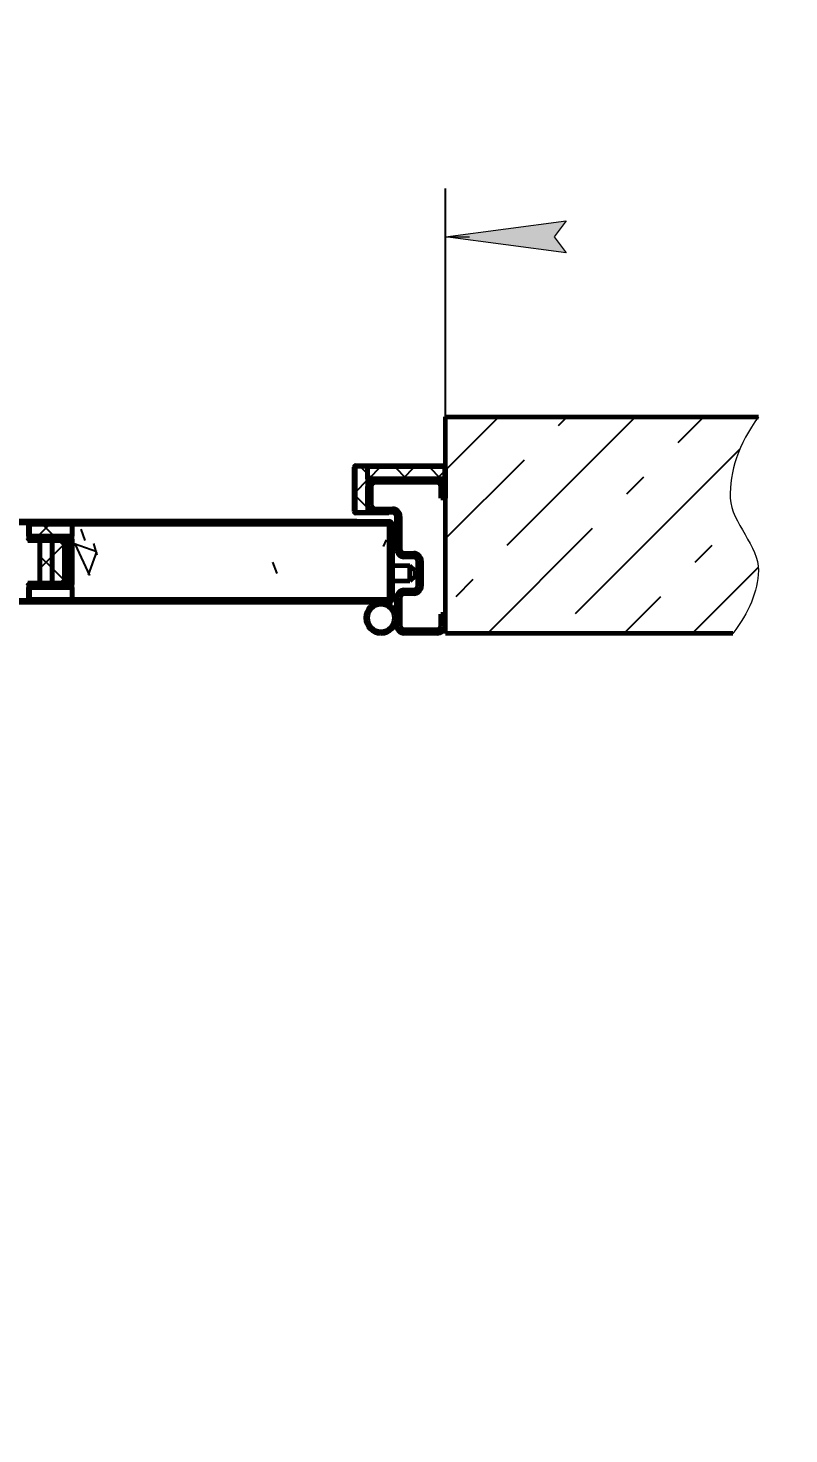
# Model space of a CAD drawing. Header units: millimetres. Extents: x -68 to 2520, y 0 to 297.
# Drawn here: x 1436.8 to 1468.3, y 0 to 58.2 of the extents above; entities that cross this region are included whole.
import ezdxf

# ---------------------------------------------------------------- set-up
doc = ezdxf.new("R2010")
doc.units = ezdxf.units.MM
for name, pattern in [('K5LT_BASIC', [0]), ('K5LT_THIN', [0]), ('K5LT_THIN_INCLUDED_TO_HATCHING', [0])]:
    doc.linetypes.add(name, pattern=pattern)
doc.layers.add('Системный слой', color=7, linetype='Continuous')
doc.styles.add('KDIMTEXTSTYLE', font='GOST_AU.SHX', dxfattribs={"width": 0.96, "oblique": 15, "height": 5})
doc.dimstyles.new('KDIMSTYLE (0.04)', dxfattribs={"dimtxt": 5, "dimasz": 1, "dimexe": 2, "dimexo": 0, "dimgap": 1, "dimtad": 1, "dimlfac": 25, "dimtxsty": 'KDIMTEXTSTYLE', "dimsah": 1, "dimcen": 0, "dimdle": 1, "dimadec": 0, "dimazin": 0, "dimtfac": 0.667, "dimtmove": 0, "dimatfit": 3, "dimfxl": 1, "dimtvp": 1, "dimtolj": 1, "dimtzin": 0, "dimarcsym": 0})
doc.dimstyles.new('KDIMSTYLE (0.50)', dxfattribs={"dimtxt": 5, "dimasz": 1, "dimexe": 2, "dimexo": 0, "dimgap": 1, "dimtad": 1, "dimlfac": 2, "dimtxsty": 'KDIMTEXTSTYLE', "dimsah": 1, "dimcen": 0, "dimdle": 1, "dimadec": 0, "dimazin": 0, "dimtfac": 0.667, "dimtmove": 0, "dimatfit": 3, "dimfxl": 1, "dimtvp": 1, "dimtolj": 1, "dimtzin": 0, "dimarcsym": 0})
pattern_1 = [(135, (0, 0), (-2.1213203, -2.1213203), [])]
pattern_2 = [(45, (0, 0), (-0.7071068, 0.7071068), []), (135, (0, 0), (-0.7071068, -0.7071068), [])]
pattern_3 = [(45, (0, 0), (-2.1213203, 2.1213203), [])]

# ---------------------------------------------------------------- blocks, each defined once
blk = doc.blocks.new('KDIMARROW_01')
at = {"layer": 'Системный слой'}
blk.add_hatch(color=0, dxfattribs=at).paths.add_polyline_path([(0, 0), (-5, 0.658), (-4.5, 0), (-5, -0.658)])
at = {"layer": 'Системный слой', "color": 0, "linetype": 'K5LT_THIN', "lineweight": 18}
for p, q in [((-4.5, 0), (-5, 0.658)), ((-5, 0.658), (0, 0)), ((0, 0), (-5, -0.658)), ((-5, -0.658), (-4.5, 0)), ((0, 0), (-1, 0))]:
    blk.add_line(p, q, dxfattribs=at)

msp = doc.modelspace()

# ---------------------------------------------------------------- hatches: boundary and pattern name
at = {"layer": 'Системный слой'}
h = msp.add_hatch(dxfattribs=at)
h.set_pattern_fill('Бетон', angle=45, style=0, pattern_type=0)
h.set_pattern_definition([(45, (0, 0), (-2.828427, 2.828427), [11, -5]), (45, (9.1924, 9.1924), (-2.828427, 2.828427), [1, -15]), (45, (4.2426, 7.071), (-2.828427, 2.828427), [11, -5]), (45, (13.435, 16.2635), (-2.828427, 2.828427), [1, -15])])
h.paths.add_polyline_path([(1454.08261, 33.11981), (1465.9753, 33.11981), (1466.3133, 33.58965), (1466.58731, 34.06005), (1466.79731, 34.53102), (1466.9433, 35.00256), (1467.02529, 35.47466), (1467.04261, 35.71981), (1467.02254, 36.00105), (1466.93988, 36.31226), (1466.78582, 36.67125), (1466.5362, 37.12736), (1466.1808, 37.7535), (1465.96417, 38.25178), (1465.88399, 38.60583), (1465.87583, 38.71181), (1465.88762, 39.23803), (1465.9634, 39.76548), (1466.10318, 40.29415), (1466.30695, 40.82406), (1466.57472, 41.3552), (1466.90649, 41.88756), (1467.04261, 42.08091), (1454.08261, 42.08091), (1454.08261, 40.00381), (1454.08261, 38.71181)])
h = msp.add_hatch(dxfattribs=at)
h.set_pattern_fill('Металл', angle=45, style=0, pattern_type=0)
h.set_pattern_definition(pattern_3)
h.paths.add_polyline_path([(1451.74261, 38.09181), (1451.74261, 38.11981), (1450.37061, 38.11981), (1450.34232, 38.13153), (1450.33061, 38.15981), (1450.33061, 40.00381), (1450.34232, 40.0321), (1450.37061, 40.04381), (1454.01461, 40.04381), (1454.04289, 40.0321), (1454.05461, 40.00381), (1454.05461, 38.71181), (1454.08261, 38.71181), (1454.08261, 40.00381), (1454.06269, 40.0519), (1454.01461, 40.07181), (1450.37061, 40.07181), (1450.32252, 40.0519), (1450.30261, 40.00381), (1450.30261, 38.15981), (1450.32252, 38.11173), (1450.37061, 38.09181)])
h = msp.add_hatch(dxfattribs=at)
h.set_pattern_fill('Неметалл', angle=45, style=0, pattern_type=0)
h.set_pattern_definition(pattern_2)
h.paths.add_polyline_path([(1450.85461, 40.03981), (1450.35461, 40.03981), (1450.35461, 38.11981), (1450.85461, 38.11981)])
h = msp.add_hatch(dxfattribs=at)
h.set_pattern_fill('Неметалл', angle=45, style=0, pattern_type=0)
h.set_pattern_definition(pattern_2)
h.paths.add_polyline_path([(1454.05461, 39.51981), (1454.05461, 40.01981), (1450.85461, 40.01981), (1450.85461, 39.51981)])
h = msp.add_hatch(dxfattribs=at)
h.set_pattern_fill('Металл', angle=45, style=0, pattern_type=0)
h.set_pattern_definition(pattern_3)
h.paths.add_polyline_path([(1453.89461, 38.71981), (1454.05461, 38.71981), (1454.05461, 39.19981), (1454.02301, 39.33847), (1453.93445, 39.44974), (1453.80642, 39.51165), (1453.73461, 39.51981), (1451.17461, 39.51981), (1451.03595, 39.48821), (1450.92468, 39.39965), (1450.86277, 39.27163), (1450.85461, 39.19981), (1450.85461, 38.43981), (1450.88621, 38.30116), (1450.97477, 38.18989), (1451.10279, 38.12797), (1451.17461, 38.11981), (1451.89461, 38.11981), (1451.98953, 38.08861), (1452.04744, 38.00718), (1452.05461, 37.95981), (1452.05461, 36.59981), (1452.08621, 36.46116), (1452.17477, 36.34989), (1452.30279, 36.28797), (1452.37461, 36.27981), (1452.77461, 36.27981), (1452.86953, 36.24861), (1452.92744, 36.16718), (1452.93461, 36.11981), (1452.93461, 35.07981), (1452.90341, 34.98489), (1452.82198, 34.92699), (1452.77461, 34.91981), (1452.37461, 34.91981), (1452.23595, 34.88821), (1452.12468, 34.79965), (1452.06277, 34.67163), (1452.05461, 34.59981), (1452.05461, 33.43981), (1452.08621, 33.30116), (1452.17477, 33.18989), (1452.30279, 33.12797), (1452.37461, 33.11981), (1453.73461, 33.11981), (1453.87326, 33.15141), (1453.98453, 33.23997), (1454.04645, 33.368), (1454.05461, 33.43981), (1454.05461, 33.91981), (1453.89461, 33.91981), (1453.89461, 33.43981), (1453.86341, 33.34489), (1453.78198, 33.28699), (1453.73461, 33.27981), (1452.37461, 33.27981), (1452.27968, 33.31101), (1452.22178, 33.39244), (1452.21461, 33.43981), (1452.21461, 34.59981), (1452.24581, 34.69474), (1452.32724, 34.75264), (1452.37461, 34.75981), (1452.77461, 34.75981), (1452.91326, 34.79141), (1453.02453, 34.87997), (1453.08645, 35.008), (1453.09461, 35.07981), (1453.09461, 36.11981), (1453.06301, 36.25847), (1452.97445, 36.36974), (1452.84642, 36.43165), (1452.77461, 36.43981), (1452.37461, 36.43981), (1452.27968, 36.47101), (1452.22178, 36.55244), (1452.21461, 36.59981), (1452.21461, 37.95981), (1452.18301, 38.09847), (1452.09445, 38.20974), (1451.96642, 38.27165), (1451.89461, 38.27981), (1451.17461, 38.27981), (1451.07968, 38.31101), (1451.02178, 38.39244), (1451.01461, 38.43981), (1451.01461, 39.19981), (1451.04581, 39.29474), (1451.12724, 39.35264), (1451.17461, 39.35981), (1453.73461, 39.35981), (1453.82953, 39.32861), (1453.88744, 39.24718), (1453.89461, 39.19981)])
h = msp.add_hatch(dxfattribs=at)
h.set_pattern_fill('Металл', angle=45, style=0, pattern_type=0)
h.set_pattern_definition(pattern_3)
h.paths.add_polyline_path([(1418.63461, 37.07981), (1418.63461, 37.09981), (1417.87461, 37.09981), (1417.84632, 37.11153), (1417.83461, 37.13981), (1417.83461, 37.59981), (1417.84632, 37.6281), (1417.87461, 37.63981), (1436.75461, 37.63981), (1436.78289, 37.6281), (1436.79461, 37.59981), (1436.79461, 37.05981), (1436.81218, 37.01739), (1436.85461, 36.99981), (1438.27461, 36.99981), (1438.36953, 36.96861), (1438.42744, 36.88718), (1438.43461, 36.83981), (1438.43461, 36.51981), (1438.45461, 36.51981), (1438.45461, 36.83981), (1438.42332, 36.94123), (1438.34033, 37.00739), (1438.27461, 37.01981), (1436.85461, 37.01981), (1436.82632, 37.03153), (1436.81461, 37.05981), (1436.81461, 37.59981), (1436.79703, 37.64224), (1436.75461, 37.65981), (1417.87461, 37.65981), (1417.83218, 37.64224), (1417.81461, 37.59981), (1417.81461, 37.13981), (1417.83218, 37.09739), (1417.87461, 37.07981)])
h = msp.add_hatch(dxfattribs=at)
h.set_pattern_fill('Металл', angle=135, style=0, pattern_type=0)
h.set_pattern_definition(pattern_1)
h.paths.add_polyline_path([(1437.63461, 37.07981), (1437.63461, 37.09981), (1436.87461, 37.09981), (1436.84632, 37.11153), (1436.83461, 37.13981), (1436.83461, 37.59981), (1436.84632, 37.6281), (1436.87461, 37.63981), (1451.73461, 37.63981), (1451.73461, 37.65981), (1436.87461, 37.65981), (1436.83218, 37.64224), (1436.81461, 37.59981), (1436.81461, 37.13981), (1436.83218, 37.09739), (1436.87461, 37.07981)])
h = msp.add_hatch(dxfattribs=at)
h.set_pattern_fill('Неметалл', angle=45, style=0, pattern_type=0)
h.set_pattern_definition(pattern_2)
h.paths.add_polyline_path([(1436.87461, 37.13981), (1438.63461, 37.13981), (1438.63461, 37.63981), (1436.87461, 37.63981)])
h = msp.add_hatch(dxfattribs=at)
h.set_pattern_fill('Песок', angle=40, style=0, pattern_type=0)
h.set_pattern_definition([(40, (7.66, 6.428), (-20.5692, 24.5134), [2, -30]), (130, (9.193, 7.713), (-24.5134, -20.5692), [2, -30]), (85, (7.66, 6.428), (-20.56883, 24.51297), [2.828, -42.426]), (60, (9.193, 7.713), (-27.7128, 16), [2, -30]), (150, (10.192, 9.445), (-16, -27.7128), [2, -30]), (105, (9.193, 7.713), (-27.7123, 15.9997), [2.828, -42.426]), (80, (16.853, 14.141), (-26.0974, 4.6017), [1.5, -25]), (170, (17.114, 15.618), (-4.6017, -26.0974), [1.5, -25]), (125, (16.853, 14.141), (-26.09695, 4.6016), [2.121, -35.355]), (100, (-18.796, -15.771), (-15.75692, -2.77837), [1, -15]), (190, (-18.97, -14.787), (2.77837, -15.75692), [1, -15]), (145, (-18.796, -15.771), (-15.75733, -2.77844), [1.414, -21.213]), (70, (1.233, 14.088), (-15.03508, 5.47232), [1, -15]), (160, (1.575, 15.028), (-5.47232, -15.03508), [1, -15]), (115, (1.233, 14.088), (-15.03547, 5.47246), [1.414, -21.213]), (85, (0, 0), (-9.35186, 7.84492), [0.3, -10]), (65, (0, 0), (-2.418448, 6.64463), [0.3, -10]), (105, (0, 0), (-6.193075, 7.658056), [0.5, -12]), (110, (0, 0), (-7.94593, 1.36463), [0.5, -7])])
h.paths.add_polyline_path([(1451.73461, 34.51981), (1451.73461, 37.63981), (1438.63461, 37.63981), (1438.63461, 34.51981)])
h = msp.add_hatch(dxfattribs=at)
h.set_pattern_fill('Металл', angle=135, style=0, pattern_type=0)
h.set_pattern_definition(pattern_1)
h.paths.add_polyline_path([(1451.89461, 34.55981), (1451.89461, 37.59981), (1451.86341, 37.69474), (1451.78198, 37.75264), (1451.73461, 37.75981), (1450.41461, 37.75981), (1450.41461, 37.67981), (1451.73461, 37.67981), (1451.79118, 37.65638), (1451.81461, 37.59981), (1451.81461, 34.55981), (1451.79118, 34.50324), (1451.73461, 34.47981), (1450.41461, 34.47981), (1450.41461, 34.39981), (1451.73461, 34.39981), (1451.82953, 34.43101), (1451.88744, 34.51244)])
h = msp.add_hatch(dxfattribs=at)
h.set_pattern_fill('Металл', angle=45, style=0, pattern_type=0)
h.set_pattern_definition(pattern_3)
h.paths.add_polyline_path([(1438.51461, 37.13981), (1436.87461, 37.13981), (1436.87461, 37.09981), (1438.51461, 37.09981), (1438.57118, 37.07638), (1438.59461, 37.01981), (1438.59461, 35.13981), (1438.57118, 35.08324), (1438.51461, 35.05981), (1436.87461, 35.05981), (1436.87461, 35.01981), (1438.51461, 35.01981), (1438.59503, 35.05075), (1438.63398, 35.1276), (1438.63461, 35.13981), (1438.63461, 37.01981), (1438.60367, 37.10023), (1438.52682, 37.13919)])
h = msp.add_hatch(dxfattribs=at)
h.set_pattern_fill('Неметалл', angle=45, style=0, pattern_type=0)
h.set_pattern_definition(pattern_2)
h.paths.add_polyline_path([(1437.79461, 35.19981), (1437.79461, 36.95981), (1437.29461, 36.95981), (1437.29461, 35.19981)])
h = msp.add_hatch(dxfattribs=at)
h.set_pattern_fill('Неметалл', angle=45, style=0, pattern_type=0)
h.set_pattern_definition(pattern_2)
h.paths.add_polyline_path([(1438.29461, 35.19981), (1438.29461, 36.95981), (1437.79461, 36.95981), (1437.79461, 35.19981)])
h = msp.add_hatch(dxfattribs=at)
h.set_pattern_fill('Металл', angle=135, style=0, pattern_type=0)
h.set_pattern_definition(pattern_1)
h.paths.add_polyline_path([(1418.63461, 35.05981), (1418.63461, 35.07981), (1417.87461, 35.07981), (1417.83218, 35.06224), (1417.81461, 35.01981), (1417.81461, 34.55981), (1417.83218, 34.51739), (1417.87461, 34.49981), (1436.75461, 34.49981), (1436.79703, 34.51739), (1436.81461, 34.55981), (1436.81461, 35.09981), (1436.82632, 35.1281), (1436.85461, 35.13981), (1438.27461, 35.13981), (1438.37602, 35.1711), (1438.44218, 35.25409), (1438.45461, 35.31981), (1438.45461, 35.63981), (1438.43461, 35.63981), (1438.43461, 35.31981), (1438.40341, 35.22489), (1438.32198, 35.16699), (1438.27461, 35.15981), (1436.85461, 35.15981), (1436.81218, 35.14224), (1436.79461, 35.09981), (1436.79461, 34.55981), (1436.78289, 34.53153), (1436.75461, 34.51981), (1417.87461, 34.51981), (1417.84632, 34.53153), (1417.83461, 34.55981), (1417.83461, 35.01981), (1417.84632, 35.0481), (1417.87461, 35.05981)])
h = msp.add_hatch(dxfattribs=at)
h.set_pattern_fill('Металл', angle=135, style=0, pattern_type=0)
h.set_pattern_definition(pattern_1)
h.paths.add_polyline_path([(1437.63461, 35.05981), (1437.63461, 35.07981), (1436.87461, 35.07981), (1436.83218, 35.06224), (1436.81461, 35.01981), (1436.81461, 34.55981), (1436.83218, 34.51739), (1436.87461, 34.49981), (1451.73461, 34.49981), (1451.73461, 34.51981), (1436.87461, 34.51981), (1436.84632, 34.53153), (1436.83461, 34.55981), (1436.83461, 35.01981), (1436.84632, 35.0481), (1436.87461, 35.05981)])

# ---------------------------------------------------------------- linework, layer by layer
at = {"layer": 'Системный слой', "color": 5, "linetype": 'K5LT_BASIC', "lineweight": 60, "true_color": 0x0000ff}
for p, q in [((1454.08261, 33.11981), (1454.08261, 42.08091)), ((1454.08261, 42.08091), (1467.04261, 42.08091)), ((1450.30261, 38.15981), (1450.30261, 40.00381)), ((1450.33061, 40.00381), (1450.33061, 38.15981)), ((1450.35461, 40.03981), (1450.85461, 40.03981)), ((1450.35461, 38.11981), (1450.35461, 40.03981)), ((1450.37061, 40.07181), (1454.01461, 40.07181)), ((1454.01461, 40.04381), (1450.37061, 40.04381)), ((1450.85461, 40.03981), (1450.85461, 38.11981)), ((1450.85461, 39.51981), (1450.85461, 40.01981)), ((1450.85461, 40.01981), (1454.05461, 40.01981)), ((1454.05461, 40.01981), (1454.05461, 39.51981)), ((1454.05461, 38.71181), (1454.05461, 40.00381)), ((1454.08261, 40.00381), (1454.08261, 38.71181)), ((1454.05461, 39.51981), (1450.85461, 39.51981)), ((1450.85461, 38.43981), (1450.85461, 39.19981)), ((1451.01461, 39.19981), (1451.01461, 38.43981)), ((1451.17461, 39.51981), (1453.73461, 39.51981)), ((1453.73461, 39.35981), (1451.17461, 39.35981)), ((1453.89461, 38.71981), (1453.89461, 39.19981)), ((1454.05461, 39.19981), (1454.05461, 38.71981)), ((1454.05461, 38.71981), (1453.89461, 38.71981)), ((1454.08261, 38.71181), (1454.05461, 38.71181)), ((1450.85461, 38.11981), (1450.35461, 38.11981)), ((1450.37061, 38.11981), (1451.74261, 38.11981)), ((1451.74261, 38.09181), (1450.37061, 38.09181)), ((1451.17461, 38.27981), (1451.89461, 38.27981)), ((1451.89461, 38.11981), (1451.17461, 38.11981)), ((1451.74261, 38.11981), (1451.74261, 38.09181)), ((1452.05461, 36.59981), (1452.05461, 37.95981)), ((1452.21461, 37.95981), (1452.21461, 36.59981)), ((1450.41461, 37.75981), (1402.06761, 37.75981)), ((1450.41461, 37.67981), (1402.06761, 37.67981)), ((1436.81461, 37.13981), (1436.81461, 37.59981)), ((1436.81461, 37.59981), (1436.81461, 37.05981)), ((1436.83461, 37.59981), (1436.83461, 37.13981)), ((1436.87461, 37.65981), (1451.73461, 37.65981)), ((1451.73461, 37.63981), (1436.87461, 37.63981)), ((1436.87461, 37.13981), (1436.87461, 37.63981)), ((1436.87461, 37.63981), (1438.63461, 37.63981)), ((1438.63461, 37.63981), (1438.63461, 37.13981)), ((1438.63461, 34.51981), (1438.63461, 37.63981)), ((1438.63461, 37.63981), (1451.73461, 37.63981)), ((1450.41461, 37.67981), (1450.41461, 37.75981)), ((1450.41461, 37.75981), (1451.73461, 37.75981)), ((1451.73461, 37.67981), (1450.41461, 37.67981)), ((1451.73461, 37.65981), (1451.73461, 37.63981)), ((1451.73461, 37.63981), (1451.73461, 34.51981)), ((1451.81461, 34.55981), (1451.81461, 37.59981)), ((1451.89461, 37.59981), (1451.89461, 34.55981)), ((1451.97461, 37.39981), (1452.05461, 37.39981)), ((1451.97461, 36.59981), (1451.97461, 37.39981)), ((1452.05461, 37.39981), (1452.05461, 36.59981)), ((1436.79461, 36.95981), (1437.29461, 36.95981)), ((1436.83461, 36.95981), (1436.83461, 36.99981)), ((1436.83461, 36.99981), (1438.31461, 36.99981)), ((1438.31461, 36.95981), (1436.83461, 36.95981)), ((1436.85461, 37.01981), (1438.27461, 37.01981)), ((1438.27461, 36.99981), (1436.85461, 36.99981)), ((1438.63461, 37.13981), (1436.87461, 37.13981)), ((1436.87461, 37.09981), (1436.87461, 37.13981)), ((1436.87461, 37.13981), (1438.51461, 37.13981)), ((1436.87461, 37.09981), (1437.63461, 37.09981)), ((1438.51461, 37.09981), (1436.87461, 37.09981)), ((1437.63461, 37.07981), (1436.87461, 37.07981)), ((1437.29461, 36.95981), (1437.79461, 36.95981)), ((1437.29461, 35.19981), (1437.29461, 36.95981)), ((1437.29461, 36.95981), (1437.29461, 35.19981)), ((1437.63461, 37.09981), (1437.63461, 37.07981)), ((1437.79461, 36.95981), (1437.79461, 35.19981)), ((1437.79461, 36.95981), (1438.29461, 36.95981)), ((1437.79461, 35.19981), (1437.79461, 36.95981)), ((1438.29461, 36.95981), (1438.29461, 35.19981)), ((1438.39461, 35.27981), (1438.39461, 36.87981)), ((1438.43461, 36.87981), (1438.43461, 35.27981)), ((1438.43461, 36.51981), (1438.43461, 36.83981)), ((1438.45461, 36.51981), (1438.45461, 36.83981)), ((1438.59461, 35.13981), (1438.59461, 37.01981)), ((1438.63461, 37.01981), (1438.63461, 35.13981)), ((1438.45461, 36.51981), (1438.43461, 36.51981)), ((1452.05461, 36.59981), (1451.97461, 36.59981)), ((1452.37461, 36.43981), (1452.77461, 36.43981)), ((1452.77461, 36.27981), (1452.37461, 36.27981)), ((1452.93461, 35.07981), (1452.93461, 36.11981)), ((1453.09461, 36.11981), (1453.09461, 35.07981)), ((1438.43461, 35.63981), (1438.45461, 35.63981)), ((1438.43461, 35.31981), (1438.43461, 35.63981)), ((1438.45461, 35.31981), (1438.45461, 35.63981)), ((1451.81461, 35.79981), (1451.73461, 35.79981)), ((1452.61461, 35.91981), (1451.89461, 35.91981)), ((1452.81461, 35.71981), (1452.61461, 35.91981)), ((1452.61461, 35.87724), (1452.61461, 35.91981)), ((1452.61461, 35.27981), (1452.61461, 35.87724)), ((1452.81461, 35.47981), (1452.61461, 35.27981)), ((1452.81461, 35.71981), (1452.81461, 35.70385)), ((1452.81461, 35.70385), (1452.81461, 35.47981)), ((1437.29461, 35.19981), (1436.79461, 35.19981)), ((1436.81461, 35.09981), (1436.81461, 34.55981)), ((1436.81461, 34.55981), (1436.81461, 35.01981)), ((1436.83461, 35.15981), (1436.83461, 35.19981)), ((1436.83461, 35.19981), (1438.31461, 35.19981)), ((1438.31461, 35.15981), (1436.83461, 35.15981)), ((1436.83461, 35.01981), (1436.83461, 34.55981)), ((1436.85461, 35.15981), (1438.27461, 35.15981)), ((1438.27461, 35.13981), (1436.85461, 35.13981)), ((1436.87461, 35.07981), (1437.63461, 35.07981)), ((1437.63461, 35.05981), (1436.87461, 35.05981)), ((1436.87461, 35.01981), (1436.87461, 35.05981)), ((1436.87461, 35.05981), (1438.51461, 35.05981)), ((1438.51461, 35.01981), (1436.87461, 35.01981)), ((1436.87461, 34.51981), (1436.87461, 35.01981)), ((1436.87461, 35.01981), (1438.63461, 35.01981)), ((1437.79461, 35.19981), (1437.29461, 35.19981)), ((1437.63461, 35.07981), (1437.63461, 35.05981)), ((1438.29461, 35.19981), (1437.79461, 35.19981)), ((1438.63461, 35.01981), (1438.63461, 34.51981)), ((1451.81461, 35.39981), (1451.73461, 35.39981)), ((1452.61461, 35.27981), (1451.89461, 35.27981)), ((1452.37461, 34.91981), (1452.77461, 34.91981)), ((1450.41461, 34.47981), (1402.06761, 34.47981)), ((1450.41461, 34.39981), (1402.06761, 34.39981)), ((1436.87461, 34.51981), (1451.73461, 34.51981)), ((1438.63461, 34.51981), (1436.87461, 34.51981)), ((1451.73461, 34.49981), (1436.87461, 34.49981)), ((1451.73461, 34.51981), (1438.63461, 34.51981)), ((1450.41461, 34.39981), (1450.41461, 34.47981)), ((1450.41461, 34.47981), (1451.73461, 34.47981)), ((1451.73461, 34.39981), (1450.41461, 34.39981)), ((1451.73461, 34.51981), (1451.73461, 34.49981)), ((1452.05461, 33.43981), (1452.05461, 34.59981)), ((1452.21461, 34.59981), (1452.21461, 33.43981)), ((1452.77461, 34.75981), (1452.37461, 34.75981)), ((1453.89461, 33.43981), (1453.89461, 33.91981)), ((1453.89461, 33.91981), (1454.05461, 33.91981)), ((1454.05461, 33.91981), (1454.05461, 33.43981)), ((1452.37461, 33.27981), (1453.73461, 33.27981)), ((1453.73461, 33.11981), (1452.37461, 33.11981)), ((1465.9753, 33.11981), (1454.08261, 33.11981))]:
    msp.add_line(p, q, dxfattribs=at)
for centre, radius, start, end in [((1450.37061, 40.00381), 0.068, 90, 180), ((1450.37061, 40.00381), 0.04, 90, 180), ((1454.01461, 40.00381), 0.068, 0, 90), ((1454.01461, 40.00381), 0.04, 0, 90), ((1451.17461, 39.19981), 0.32, 90, 180), ((1451.17461, 39.19981), 0.16, 90, 180), ((1453.73461, 39.19981), 0.32, 0, 90), ((1453.73461, 39.19981), 0.16, 0, 90), ((1451.17461, 38.43981), 0.32, 180, 270), ((1451.17461, 38.43981), 0.16, 180, 270), ((1450.37061, 38.15981), 0.068, 180, 270), ((1450.37061, 38.15981), 0.04, 180, 270), ((1451.89461, 37.95981), 0.32, 0, 90), ((1451.89461, 37.95981), 0.16, 0, 90), ((1436.75461, 37.59981), 0.06, 0, 90), ((1436.87461, 37.59981), 0.06, 90, 180), ((1436.87461, 37.59981), 0.04, 90, 180), ((1451.73461, 37.59981), 0.16, 0, 90), ((1451.73461, 37.59981), 0.08, 0, 90), ((1436.85461, 37.05981), 0.06, 180, 270), ((1436.87461, 37.13981), 0.06, 180, 270), ((1436.85461, 37.05981), 0.04, 180, 270), ((1436.87461, 37.13981), 0.04, 180, 270), ((1438.27461, 36.83981), 0.18, 0, 90), ((1438.27461, 36.83981), 0.16, 0, 90), ((1438.31461, 36.87981), 0.12, 0, 90), ((1438.31461, 36.87981), 0.08, 0, 90), ((1438.51461, 37.01981), 0.12, 0, 90), ((1438.51461, 37.01981), 0.08, 0, 90), ((1452.37461, 36.59981), 0.32, 180, 270), ((1452.37461, 36.59981), 0.16, 180, 270), ((1452.77461, 36.11981), 0.32, 0, 90), ((1452.77461, 36.11981), 0.16, 0, 90), ((1436.85461, 35.09981), 0.06, 90, 180), ((1436.85461, 35.09981), 0.04, 90, 180), ((1436.87461, 35.01981), 0.06, 90, 180), ((1436.87461, 35.01981), 0.04, 90, 180), ((1438.27461, 35.31981), 0.18, 270, 0), ((1438.27461, 35.31981), 0.16, 270, 0), ((1438.31461, 35.27981), 0.12, 270, 0), ((1438.31461, 35.27981), 0.08, 270, 0), ((1438.51461, 35.13981), 0.12, 270, 0), ((1438.51461, 35.13981), 0.08, 270, 0), ((1452.37461, 34.59981), 0.32, 90, 180), ((1452.77461, 35.07981), 0.32, 270, 0), ((1452.77461, 35.07981), 0.16, 270, 0), ((1436.75461, 34.55981), 0.06, 270, 0), ((1436.87461, 34.55981), 0.06, 180, 270), ((1436.87461, 34.55981), 0.04, 180, 270), ((1451.41461, 33.75981), 0.64, 90, 270), ((1451.41461, 33.75981), 0.56, 90, 270), ((1451.41461, 33.75981), 0.64, 270, 90), ((1451.41461, 33.75981), 0.56, 270, 90), ((1451.73461, 34.55981), 0.08, 270, 0), ((1451.73461, 34.55981), 0.16, 270, 0), ((1452.37461, 34.59981), 0.16, 90, 180), ((1452.37461, 33.43981), 0.32, 180, 270), ((1452.37461, 33.43981), 0.16, 180, 270), ((1453.73461, 33.43981), 0.32, 270, 0), ((1453.73461, 33.43981), 0.16, 270, 0)]:
    msp.add_arc(centre, radius, start, end, dxfattribs=at)
at = {"layer": 'Системный слой', "color": 7, "linetype": 'K5LT_THIN_INCLUDED_TO_HATCHING', "lineweight": 18}
msp.add_open_spline([(1467.04261, 42.08091), (1466.22189, 40.94958), (1465.83296, 39.82655), (1465.87583, 38.71181), (1465.91444, 37.70775), (1467.07788, 36.71339), (1467.04261, 35.71981), (1467.01174, 34.85027), (1466.65597, 33.9836), (1465.9753, 33.11981)], degree=3, knots=[0, 0, 0, 0, 1, 1, 1, 2, 2, 2, 3, 3, 3, 3], dxfattribs=at)

# ---------------------------------------------------------------- dimensions: what is measured, and where the dimension line sits
at = {"layer": 'Системный слой', "color": 7}
msp.add_linear_dim(base=(1342.82661, 49.52765), p1=(1454.08261, 42.08091), p2=(1342.82661, 42.08091), location=(1398.82661, 49.52765), text='\\H5.0;\\W0.965;\\Q15;\\Q15;В (проем)\\H5.0;\\W0.965;\\Q15;', dimstyle='KDIMSTYLE (0.04)', override={"dimexo": 0, "dimblk1": 'KDIMARROW_01', "dimblk2": 'KDIMARROW_01', "dimse1": 0, "dimse2": 0, "dimclrt": 7, "dimtolj": 1}, dxfattribs=at).render()
msp.add_radius_dim(center=(1192.46398, 46.80853), radius=615.61967, location=(1785.47608, 19.95766), text='\\H5.0;\\W0.965;\\Q15;R\\H5.0;\\W0.965;\\Q15;\\Q15; раскрытия', dimstyle='KDIMSTYLE (0.50)', override={"dimblk2": 'KDIMARROW_01', "dimclrt": 7, "dimtofl": 0, "dimtolj": 1}, dxfattribs=at).render()

doc.saveas('drawing.dxf')
